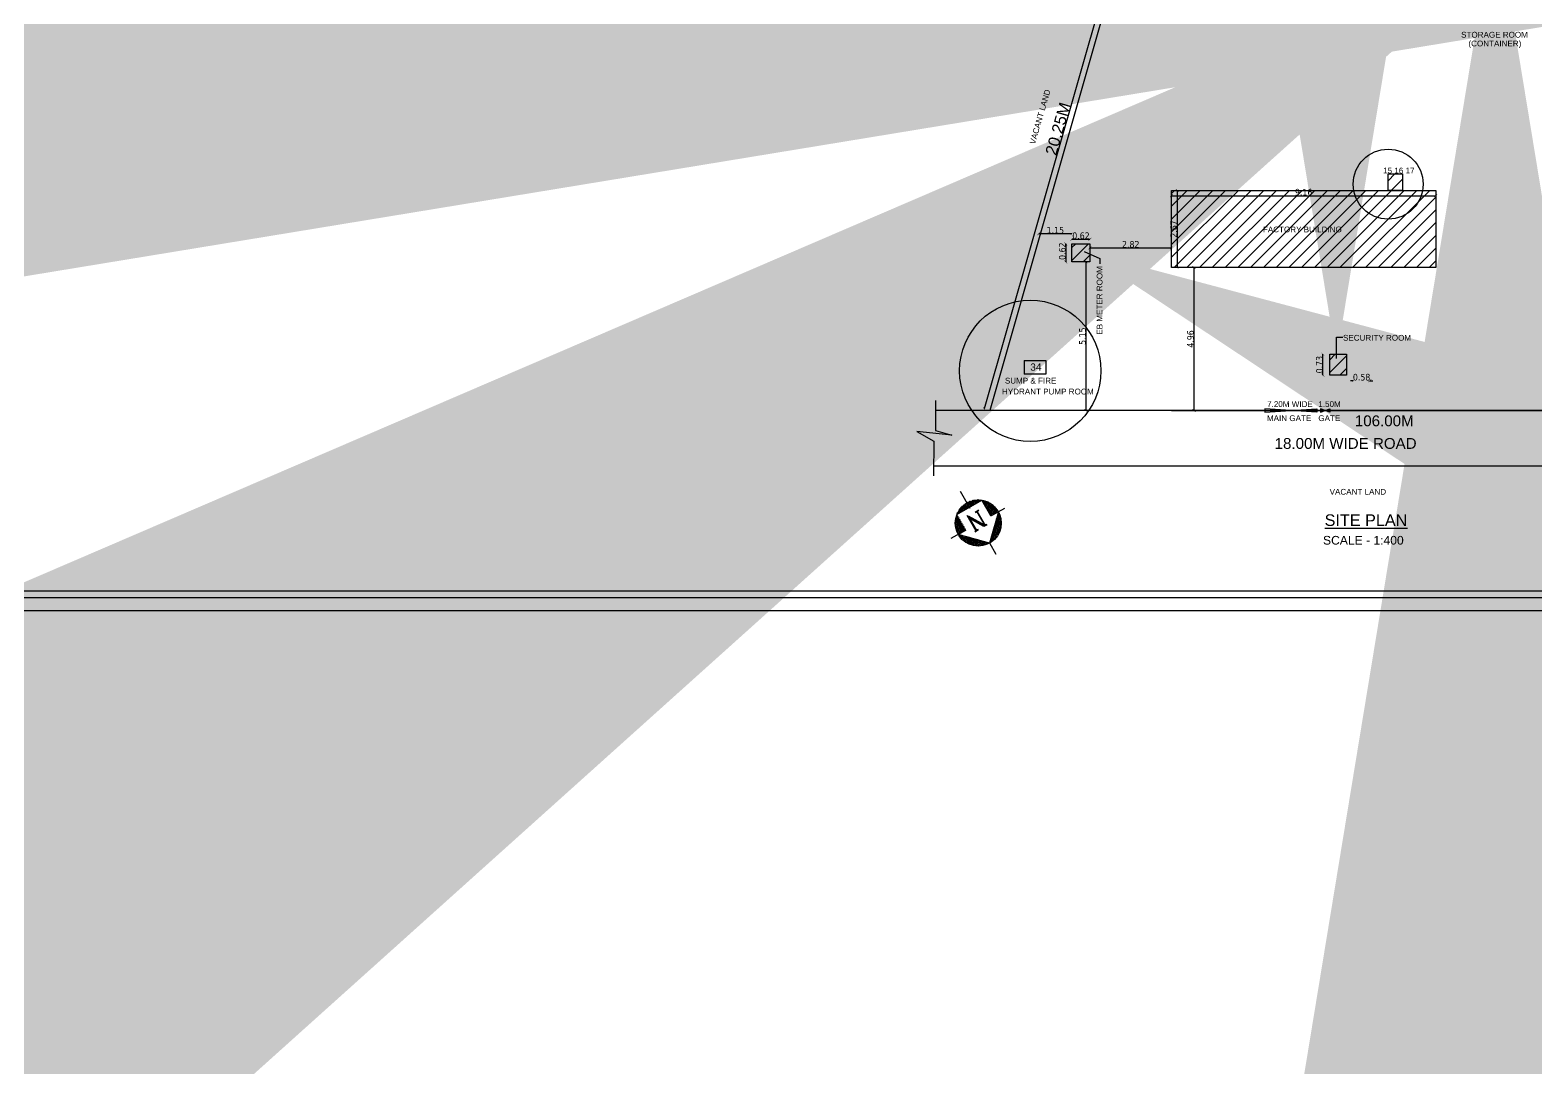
# Model space of a CAD drawing. Header units: metres. Extents: x 0 to 11269, y -5244 to -4054.
# Drawn here: x 10749 to 10801.2, y -5071.7 to -5035.7 of the extents above; entities that cross this region are included whole.
import ezdxf
from ezdxf.enums import TextEntityAlignment as Align

# ---------------------------------------------------------------- set-up
doc = ezdxf.new("R2010")
doc.units = ezdxf.units.M
doc.header["$MEASUREMENT"] = 0
doc.header["$PDMODE"] = 2
doc.linetypes.add('HIDDEN', pattern=[0.375, 0.25, -0.125])
for name, color, linetype in [('2CON', 5, 'Continuous'), ('3CON', 3, 'Continuous'), ('5CON', 2, 'Continuous'), ('DIM', 3, 'Continuous')]:
    doc.layers.add(name, color=color, linetype=linetype)
doc.styles.add('ROMANT', font='romant')
doc.styles.get("Standard").update_dxf_attribs({"font": 'arial.ttf'})
doc.styles.add('STYLE1', font='tahoma.ttf', dxfattribs={"height": 0.23})
doc.dimstyles.new('300', dxfattribs={"dimscale": 0.1, "dimtxt": 500, "dimasz": 2000, "dimexe": 400, "dimexo": 1500, "dimgap": 0, "dimtad": 1, "dimlfac": 0.001, "dimzin": 0, "dimdsep": 46, "dimtxsty": 'Standard', "dimcen": 800, "dimse1": 1, "dimse2": 1, "dimclrd": 1, "dimclre": 5, "dimclrt": 3, "dimadec": 0, "dimazin": 0, "dimtfac": 1, "dimtix": 1, "dimtofl": 0, "dimtmove": 1, "dimatfit": 3, "dimfxl": 0, "dimtolj": 1, "dimtzin": 0, "dimarcsym": 0})
doc.dimstyles.new('FLOOR PLAN', dxfattribs={"dimtxt": 0.4, "dimasz": 0.1, "dimexe": 0.18, "dimexo": 0.0625, "dimgap": 0, "dimtad": 1, "dimzin": 0, "dimdsep": 46, "dimtxsty": 'Standard', "dimblk": 'ARCHTICK', "dimcen": 0.09, "dimse1": 1, "dimse2": 1, "dimclrd": 254, "dimclrt": 3, "dimadec": 0, "dimazin": 0, "dimtfac": 1, "dimtix": 1, "dimtofl": 0, "dimtmove": 1, "dimatfit": 0, "dimfxl": 0, "dimtolj": 1, "dimtzin": 0, "dimlwd": -1, "dimarcsym": 0})
pattern_1 = [(45, (4281.25803, 260.70455), (-0.220970869, 0.220970869), [])]

# ---------------------------------------------------------------- blocks, each defined once
blk = doc.blocks.new('_ArchTick')
at = {"color": 0, "lineweight": 0, "const_width": 0.15}
blk.add_lwpolyline([(-0.5, -0.5), (0.5, 0.5)], dxfattribs=at)
blk = doc.blocks.new('*D444')
at = {"layer": 'DEFPOINTS', "color": 0, "linetype": 'ByBlock', "ltscale": 100}
for p in [(10789.03, -5041.286), (10788.731, -5043.956), (10789.03, -5043.956)]:
    blk.add_point(p, dxfattribs=at)
at = {"layer": 'DIM', "color": 254, "linetype": 'HIDDEN', "ltscale": 100}
blk.add_line((10788.731, -5041.286), (10788.731, -5043.956), dxfattribs=at)
at = {"layer": 'DIM', "color": 254, "linetype": 'ByBlock', "ltscale": 100, "xscale": 0.1, "yscale": 0.1, "zscale": 0.1}
for p, rotation in [((10788.731, -5041.286), 90), ((10788.731, -5043.956), 270)]:
    blk.add_blockref('_ArchTick', p, dxfattribs=dict(at, rotation=rotation))
at = {"layer": 'DIM', "color": 3, "linetype": 'ByBlock', "ltscale": 100, "insert": (10788.611, -5042.621), "char_height": 0.23, "attachment_point": 5, "rotation": 90, "style": 'STYLE1'}
blk.add_mtext('\\A1;2.67', dxfattribs=at)
blk = doc.blocks.new('*D445')
at = {"layer": 'DEFPOINTS', "color": 0, "linetype": 'ByBlock', "ltscale": 100}
for p in [(10788.534, -5041.58), (10797.69, -5041.468), (10797.69, -5041.58)]:
    blk.add_point(p, dxfattribs=at)
at = {"layer": 'DIM', "color": 254, "linetype": 'HIDDEN', "ltscale": 100}
blk.add_line((10788.534, -5041.468), (10797.69, -5041.468), dxfattribs=at)
at = {"layer": 'DIM', "color": 254, "linetype": 'ByBlock', "ltscale": 100, "xscale": 0.1, "yscale": 0.1, "zscale": 0.1, "rotation": 180}
blk.add_blockref('_ArchTick', (10788.534, -5041.468), dxfattribs=at)
at = {"layer": 'DIM', "color": 254, "linetype": 'ByBlock', "ltscale": 100, "xscale": 0.1, "yscale": 0.1, "zscale": 0.1}
blk.add_blockref('_ArchTick', (10797.69, -5041.468), dxfattribs=at)
at = {"layer": 'DIM', "color": 3, "linetype": 'ByBlock', "ltscale": 100, "insert": (10793.112, -5041.348), "char_height": 0.23, "attachment_point": 5, "style": 'STYLE1'}
blk.add_mtext('\\A1;9.16', dxfattribs=at)
blk = doc.blocks.new('*D458')
at = {"layer": 'DEFPOINTS', "color": 0, "linetype": 'ByBlock', "ltscale": 100}
for p in [(10787.8, -5029.439), (10782.042, -5048.855), (10782.238, -5048.911)]:
    blk.add_point(p, dxfattribs=at)
at = {"layer": 'DIM', "color": 254, "linetype": 'HIDDEN', "ltscale": 100}
blk.add_line((10787.604, -5029.383), (10782.042, -5048.855), dxfattribs=at)
at = {"layer": 'DIM', "color": 254, "linetype": 'ByBlock', "ltscale": 100, "xscale": 0.1, "yscale": 0.1, "zscale": 0.1}
for p, rotation in [((10787.604, -5029.383), 74.0574391554067), ((10782.042, -5048.855), 254.0574391554067)]:
    blk.add_blockref('_ArchTick', p, dxfattribs=dict(at, rotation=rotation))
at = {"layer": 'DIM', "color": 3, "linetype": 'ByBlock', "ltscale": 100, "insert": (10784.602, -5039.148), "char_height": 0.4, "attachment_point": 5, "rotation": 74.0574}
blk.add_mtext('\\A1;20.25M', dxfattribs=at)
blk = doc.blocks.new('*X1')
at = {"color": 0}
for p, q in [((31.99, 231.39), (39.25, 238.65)), ((32.11, 232.22), (38.43, 238.54)), ((32.35, 233.17), (37.47, 238.29)), ((32.87, 234.4), (36.25, 237.77)), ((34.99, 233.71), (33.41, 235.29)), ((35.34, 234.07), (33.72, 235.69)), ((35.69, 234.42), (34.04, 236.07)), ((36.05, 234.77), (34.39, 236.43)), ((36.4, 235.13), (34.76, 236.77)), ((36.75, 235.48), (35.15, 237.08)), ((37.11, 235.84), (35.57, 237.37)), ((37.46, 236.19), (36.01, 237.64)), ((37.81, 236.54), (36.47, 237.89)), ((38.17, 236.9), (36.96, 238.1)), ((38.52, 237.25), (37.48, 238.29)), ((38.88, 237.6), (38.03, 238.45)), ((39.23, 237.96), (38.61, 238.57)), ((39.58, 238.31), (39.24, 238.65)), ((39.94, 238.66), (39.91, 238.69)), ((39.97, 238.67), (39.99, 238.69)), ((40.33, 238.32), (40.66, 238.65)), ((47.93, 231.38), (40.65, 238.66)), ((40.68, 237.96), (41.29, 238.57)), ((41.03, 237.61), (41.88, 238.45)), ((41.39, 237.26), (42.43, 238.3)), ((47.81, 232.2), (41.47, 238.54)), ((41.74, 236.9), (42.95, 238.11)), ((42.09, 236.55), (43.44, 237.89)), ((47.57, 233.15), (42.43, 238.3)), ((42.45, 236.2), (43.9, 237.65)), ((42.8, 235.84), (44.34, 237.38)), ((43.16, 235.49), (44.76, 237.09)), ((43.51, 235.14), (45.15, 236.77)), ((47.06, 234.37), (43.64, 237.79)), ((43.86, 234.78), (45.52, 236.44)), ((44.22, 234.43), (45.87, 236.08)), ((44.57, 234.07), (46.19, 235.7)), ((44.92, 233.72), (46.5, 235.29)), ((31.96, 230.66), (31.99, 230.69)), ((34.96, 227.38), (31.96, 230.37)), ((32.16, 230.89), (31.97, 231.08)), ((31.99, 229.98), (32.7, 230.69)), ((32.51, 231.24), (32.03, 231.72)), ((32.07, 229.35), (33.4, 230.69)), ((32.87, 231.59), (32.13, 232.33)), ((32.19, 228.77), (34.11, 230.69)), ((33.22, 231.95), (32.27, 232.9)), ((32.35, 228.22), (34.82, 230.69)), ((34.96, 228.09), (32.36, 230.69)), ((33.57, 232.3), (32.44, 233.43)), ((32.54, 227.7), (34.96, 230.12)), ((33.93, 232.65), (32.65, 233.93)), ((34.28, 233.01), (32.88, 234.41)), ((34.96, 228.79), (33.06, 230.69)), ((34.63, 233.36), (33.13, 234.86)), ((34.96, 229.5), (33.77, 230.69)), ((34.96, 230.21), (34.48, 230.69)), ((44.96, 230.22), (45.42, 230.69)), ((44.96, 229.51), (46.13, 230.69)), ((44.96, 228.81), (46.84, 230.69)), ((44.96, 228.1), (47.55, 230.69)), ((44.96, 227.39), (47.95, 230.39)), ((47.38, 227.69), (44.96, 230.11)), ((47.56, 228.21), (45.09, 230.69)), ((45.28, 233.37), (46.78, 234.87)), ((45.63, 233.01), (47.03, 234.42)), ((47.72, 228.76), (45.79, 230.69)), ((45.98, 232.66), (47.27, 233.94)), ((46.34, 232.31), (47.47, 233.44)), ((47.84, 229.34), (46.5, 230.69)), ((46.69, 231.95), (47.64, 232.91)), ((47.04, 231.6), (47.79, 232.34)), ((47.93, 229.97), (47.21, 230.69)), ((47.4, 231.25), (47.89, 231.74)), ((47.75, 230.89), (47.95, 231.09)), ((47.96, 230.64), (47.91, 230.69)), ((34.96, 226.67), (32.03, 229.6)), ((34.96, 225.96), (32.2, 228.72)), ((34.96, 225.26), (32.55, 227.66)), ((32.75, 227.21), (34.96, 229.41)), ((33, 226.74), (34.96, 228.71)), ((33.26, 226.3), (34.96, 228)), ((34.96, 224.55), (33.39, 226.12)), ((33.56, 225.89), (34.96, 227.29)), ((33.87, 225.5), (34.96, 226.58)), ((34.21, 225.13), (34.96, 225.88)), ((34.57, 224.78), (34.96, 225.17)), ((44.96, 226.68), (47.89, 229.61)), ((47.16, 227.2), (44.96, 229.4)), ((44.96, 225.98), (47.72, 228.74)), ((46.91, 226.74), (44.96, 228.69)), ((46.65, 226.3), (44.96, 227.98)), ((44.96, 225.27), (47.38, 227.69)), ((46.35, 225.88), (44.96, 227.28)), ((46.04, 225.49), (44.96, 226.57)), ((44.96, 224.56), (46.56, 226.16)), ((45.7, 225.12), (44.96, 225.86)), ((45.34, 224.77), (44.96, 225.16)), ((34.95, 224.45), (34.96, 224.46)), ((35.39, 224.12), (35.07, 224.44)), ((35.35, 224.15), (35.64, 224.44)), ((36.94, 223.28), (35.77, 224.44)), ((35.78, 223.87), (36.35, 224.44)), ((36.23, 223.61), (37.06, 224.44)), ((37.99, 222.93), (36.48, 224.44)), ((36.7, 223.38), (37.76, 224.44)), ((38.87, 222.76), (37.19, 224.44)), ((37.21, 223.17), (38.47, 224.44)), ((37.74, 223), (39.18, 224.44)), ((39.64, 222.69), (37.9, 224.44)), ((38.3, 222.86), (39.89, 224.44)), ((40.35, 222.7), (38.6, 224.44)), ((38.91, 222.76), (40.59, 224.44)), ((41, 222.75), (39.31, 224.44)), ((39.56, 222.7), (41.3, 224.44)), ((41.6, 222.86), (40.02, 224.44)), ((40.26, 222.69), (42.01, 224.44)), ((42.17, 223), (40.72, 224.44)), ((41.03, 222.76), (42.71, 224.44)), ((42.7, 223.17), (41.43, 224.44)), ((41.91, 222.93), (43.42, 224.44)), ((43.2, 223.37), (42.14, 224.44)), ((43.68, 223.6), (42.85, 224.44)), ((42.96, 223.27), (44.13, 224.44)), ((44.13, 223.86), (43.55, 224.44)), ((44.56, 224.14), (44.26, 224.44)), ((44.48, 224.09), (44.84, 224.44)), ((44.96, 224.44), (44.96, 224.45))]:
    blk.add_line(p, q, dxfattribs=at)
blk = doc.blocks.new('*D466')
at = {"layer": 'DEFPOINTS', "color": 0, "linetype": 'ByBlock', "ltscale": 100}
for p in [(10785.609, -5043.137), (10784.872, -5043.762), (10785.609, -5043.762)]:
    blk.add_point(p, dxfattribs=at)
at = {"layer": 'DIM', "color": 254, "linetype": 'HIDDEN', "ltscale": 100}
blk.add_line((10784.872, -5043.137), (10784.872, -5043.762), dxfattribs=at)
at = {"layer": 'DIM', "color": 254, "linetype": 'ByBlock', "ltscale": 100, "xscale": 0.1, "yscale": 0.1, "zscale": 0.1}
for p, rotation in [((10784.872, -5043.137), 90), ((10784.872, -5043.762), 270)]:
    blk.add_blockref('_ArchTick', p, dxfattribs=dict(at, rotation=rotation))
at = {"layer": 'DIM', "color": 3, "linetype": 'ByBlock', "ltscale": 100, "insert": (10784.752, -5043.39), "char_height": 0.23, "attachment_point": 5, "rotation": 90, "style": 'STYLE1'}
blk.add_mtext('\\A1;0.62', dxfattribs=at)
blk = doc.blocks.new('*D467')
at = {"layer": 'DEFPOINTS', "color": 0, "linetype": 'ByBlock', "ltscale": 100}
for p in [(10785.709, -5042.977), (10785.085, -5043.234), (10785.709, -5043.234)]:
    blk.add_point(p, dxfattribs=at)
at = {"layer": 'DIM', "color": 254, "linetype": 'HIDDEN', "ltscale": 100}
blk.add_line((10785.085, -5042.977), (10785.709, -5042.977), dxfattribs=at)
at = {"layer": 'DIM', "color": 254, "linetype": 'ByBlock', "ltscale": 100, "xscale": 0.1, "yscale": 0.1, "zscale": 0.1, "rotation": 180}
blk.add_blockref('_ArchTick', (10785.085, -5042.977), dxfattribs=at)
at = {"layer": 'DIM', "color": 254, "linetype": 'ByBlock', "ltscale": 100, "xscale": 0.1, "yscale": 0.1, "zscale": 0.1}
blk.add_blockref('_ArchTick', (10785.709, -5042.977), dxfattribs=at)
at = {"layer": 'DIM', "color": 3, "linetype": 'ByBlock', "ltscale": 100, "insert": (10785.397, -5042.857), "char_height": 0.23, "attachment_point": 5, "style": 'STYLE1'}
blk.add_mtext('\\A1;0.62', dxfattribs=at)
blk = doc.blocks.new('*D468')
at = {"layer": 'DEFPOINTS', "color": 0, "linetype": 'ByBlock', "ltscale": 100}
for p in [(10785.94, -5043.76), (10785.569, -5048.911), (10785.94, -5048.911)]:
    blk.add_point(p, dxfattribs=at)
at = {"layer": 'DIM', "color": 254, "linetype": 'HIDDEN', "ltscale": 100}
blk.add_line((10785.569, -5043.76), (10785.569, -5048.911), dxfattribs=at)
at = {"layer": 'DIM', "color": 254, "linetype": 'ByBlock', "ltscale": 100, "xscale": 0.1, "yscale": 0.1, "zscale": 0.1}
for p, rotation in [((10785.569, -5043.76), 90), ((10785.569, -5048.911), 270)]:
    blk.add_blockref('_ArchTick', p, dxfattribs=dict(at, rotation=rotation))
at = {"layer": 'DIM', "color": 3, "linetype": 'ByBlock', "ltscale": 100, "insert": (10785.451, -5046.335), "char_height": 0.23, "attachment_point": 5, "rotation": 90, "style": 'STYLE1'}
blk.add_mtext('\\A1;5.15', dxfattribs=at)
blk = doc.blocks.new('*D472')
at = {"layer": 'DEFPOINTS', "color": 0, "linetype": 'ByBlock', "ltscale": 100}
for p in [(10785.709, -5043.137), (10788.534, -5043.137), (10788.534, -5043.275)]:
    blk.add_point(p, dxfattribs=at)
at = {"layer": 'DIM', "color": 254, "linetype": 'HIDDEN', "ltscale": 100}
blk.add_line((10785.709, -5043.275), (10788.534, -5043.275), dxfattribs=at)
at = {"layer": 'DIM', "color": 254, "linetype": 'ByBlock', "ltscale": 100, "xscale": 0.1, "yscale": 0.1, "zscale": 0.1, "rotation": 180}
blk.add_blockref('_ArchTick', (10785.709, -5043.275), dxfattribs=at)
at = {"layer": 'DIM', "color": 254, "linetype": 'ByBlock', "ltscale": 100, "xscale": 0.1, "yscale": 0.1, "zscale": 0.1}
blk.add_blockref('_ArchTick', (10788.534, -5043.275), dxfattribs=at)
at = {"layer": 'DIM', "color": 3, "linetype": 'ByBlock', "ltscale": 100, "insert": (10787.122, -5043.155), "char_height": 0.23, "attachment_point": 5, "style": 'STYLE1'}
blk.add_mtext('\\A1;2.82', dxfattribs=at)
blk = doc.blocks.new('*D473')
at = {"layer": 'DEFPOINTS', "color": 0, "linetype": 'ByBlock', "ltscale": 100}
for p in [(10783.934, -5042.785), (10783.934, -5042.974), (10785.085, -5043.137)]:
    blk.add_point(p, dxfattribs=at)
at = {"layer": 'DIM', "color": 254, "linetype": 'HIDDEN', "ltscale": 100}
blk.add_line((10785.085, -5042.785), (10783.934, -5042.785), dxfattribs=at)
at = {"layer": 'DIM', "color": 254, "linetype": 'ByBlock', "ltscale": 100, "xscale": 0.1, "yscale": 0.1, "zscale": 0.1, "rotation": 180}
blk.add_blockref('_ArchTick', (10783.934, -5042.785), dxfattribs=at)
at = {"layer": 'DIM', "color": 254, "linetype": 'ByBlock', "ltscale": 100, "xscale": 0.1, "yscale": 0.1, "zscale": 0.1}
blk.add_blockref('_ArchTick', (10785.085, -5042.785), dxfattribs=at)
at = {"layer": 'DIM', "color": 3, "linetype": 'ByBlock', "ltscale": 100, "insert": (10784.509, -5042.667), "char_height": 0.23, "attachment_point": 5, "style": 'STYLE1'}
blk.add_mtext('\\A1;1.15', dxfattribs=at)
blk = doc.blocks.new('*D474')
at = {"layer": 'DEFPOINTS', "color": 0, "linetype": 'ByBlock', "ltscale": 100}
for p in [(10789.03, -5043.956), (10789.03, -5048.911), (10789.313, -5048.911)]:
    blk.add_point(p, dxfattribs=at)
at = {"layer": 'DIM', "color": 254, "linetype": 'HIDDEN', "ltscale": 100}
blk.add_line((10789.313, -5043.956), (10789.313, -5048.911), dxfattribs=at)
at = {"layer": 'DIM', "color": 254, "linetype": 'ByBlock', "ltscale": 100, "xscale": 0.1, "yscale": 0.1, "zscale": 0.1}
for p, rotation in [((10789.313, -5043.956), 90), ((10789.313, -5048.911), 270)]:
    blk.add_blockref('_ArchTick', p, dxfattribs=dict(at, rotation=rotation))
at = {"layer": 'DIM', "color": 3, "linetype": 'ByBlock', "ltscale": 100, "insert": (10789.193, -5046.433), "char_height": 0.23, "attachment_point": 5, "rotation": 90, "style": 'STYLE1'}
blk.add_mtext('\\A1;4.96', dxfattribs=at)
blk = doc.blocks.new('*D495')
at = {"layer": 'DEFPOINTS', "color": 0, "linetype": 'ByBlock', "ltscale": 100}
for p in [(10794.832, -5048.124), (10795.407, -5047.879), (10795.407, -5048.124)]:
    blk.add_point(p, dxfattribs=at)
at = {"layer": 'DIM', "color": 254, "linetype": 'HIDDEN', "ltscale": 100}
for p, q in [((10794.832, -5047.879), (10794.732, -5047.879)), ((10795.407, -5047.879), (10795.507, -5047.879))]:
    blk.add_line(p, q, dxfattribs=at)
at = {"layer": 'DIM', "color": 254, "linetype": 'ByBlock', "ltscale": 100, "xscale": 0.1, "yscale": 0.1, "zscale": 0.1}
blk.add_blockref('_ArchTick', (10794.832, -5047.879), dxfattribs=at)
at = {"layer": 'DIM', "color": 254, "linetype": 'ByBlock', "ltscale": 100, "xscale": 0.1, "yscale": 0.1, "zscale": 0.1, "rotation": 180}
blk.add_blockref('_ArchTick', (10795.407, -5047.879), dxfattribs=at)
at = {"layer": 'DIM', "color": 3, "linetype": 'ByBlock', "ltscale": 100, "insert": (10795.12, -5047.759), "char_height": 0.23, "attachment_point": 5, "style": 'STYLE1'}
blk.add_mtext('\\A1;0.58', dxfattribs=at)
blk = doc.blocks.new('*D496')
at = {"layer": 'DEFPOINTS', "color": 0, "linetype": 'ByBlock', "ltscale": 100}
for p in [(10793.778, -5046.961), (10794.017, -5046.961), (10794.017, -5047.686)]:
    blk.add_point(p, dxfattribs=at)
at = {"layer": 'DIM', "color": 254, "linetype": 'HIDDEN', "ltscale": 100}
blk.add_line((10793.778, -5047.686), (10793.778, -5046.961), dxfattribs=at)
at = {"layer": 'DIM', "color": 254, "linetype": 'ByBlock', "ltscale": 100, "xscale": 0.1, "yscale": 0.1, "zscale": 0.1}
for p, rotation in [((10793.778, -5046.961), 90), ((10793.778, -5047.686), 270)]:
    blk.add_blockref('_ArchTick', p, dxfattribs=dict(at, rotation=rotation))
at = {"layer": 'DIM', "color": 3, "linetype": 'ByBlock', "ltscale": 100, "insert": (10793.658, -5047.323), "char_height": 0.23, "attachment_point": 5, "rotation": 90, "style": 'STYLE1'}
blk.add_mtext('\\A1;0.73', dxfattribs=at)

msp = doc.modelspace()

# ---------------------------------------------------------------- hatches: boundary and pattern name
at = {"layer": 'DIM', "linetype": 'ByBlock', "ltscale": 100}
h = msp.add_hatch(dxfattribs=at)
h.set_pattern_fill('ANSI31', color=4, scale=2.5, style=0)
h.set_pattern_definition([(45, (4072.9248, 486.11953), (-0.220970869, 0.220970869), [])])
h.paths.add_polyline_path([(10796.54, -5041.28637), (10796.54, -5040.71137), (10796.04, -5040.71137), (10796.04, -5041.28637)])
h = msp.add_hatch(dxfattribs=at)
h.set_pattern_fill('ANSI31', color=4, scale=2.5, style=0)
h.set_pattern_definition([(45, (5034.3606, 637.02488), (-0.220970869, 0.220970869), [])])
h.paths.add_polyline_path([(10797.69, -5041.28637), (10788.53375, -5041.28637), (10788.53375, -5043.95562), (10797.69, -5043.95562)])
h.paths.add_polyline_path([(10788.54046, -5043.0938), (10788.54046, -5042.1482), (10788.92074, -5042.1482), (10788.92074, -5043.0938)], flags=24)
h.paths.add_polyline_path([(10792.62765, -5041.27739), (10793.5961, -5041.27739), (10793.5961, -5041.65785), (10792.62765, -5041.65785)], flags=9)
h.paths.add_polyline_path([(10791.64986, -5042.79227), (10794.48554, -5042.79227), (10794.48554, -5042.48183), (10791.64986, -5042.48183)], flags=24)
h = msp.add_hatch(dxfattribs=at)
h.set_pattern_fill('ANSI31', color=4, scale=2.5, style=0)
h.set_pattern_definition(pattern_1)
h.paths.add_polyline_path([(10785.70938, -5043.13701), (10785.0847, -5043.13701), (10785.0847, -5043.76169), (10785.70938, -5043.76169)])
h = msp.add_hatch(dxfattribs=at)
h.set_pattern_fill('ANSI31', color=4, scale=2.5, style=0)
h.set_pattern_definition(pattern_1)
h.paths.add_polyline_path([(10794.5915, -5046.96062), (10794.0165, -5046.96062), (10794.0165, -5047.68562), (10794.5915, -5047.68562)])

# ---------------------------------------------------------------- linework, layer by layer
at = {"layer": '5CON', "color": 7}
for p, q in [((10781.09887, -5052.51535), (10781.96782, -5052.02468)), ((10782.27424, -5052.56734), (10781.96782, -5052.02468)), ((10782.53492, -5052.42014), (10782.2323, -5053.50783)), ((10782.27424, -5052.56734), (10782.53492, -5052.42014)), ((10781.1446, -5053.20521), (10781.40529, -5053.05801)), ((10781.76223, -5053.09451), (10781.45581, -5052.55185)), ((10782.2323, -5053.50783), (10781.1446, -5053.20521))]:
    msp.add_line(p, q, dxfattribs=at)
msp.add_circle((10781.83976, -5052.81267), 0.79833, dxfattribs=at)
at = {"layer": 'DIM', "color": 6, "linetype": 'ByBlock', "ltscale": 100}
for p, q in [((10787.80044, -5029.43949), (10782.2383, -5048.91062)), ((10783.42364, -5047.18419), (10784.17482, -5047.18419)), ((10783.42364, -5047.18419), (10783.42364, -5047.64962)), ((10784.17482, -5047.18419), (10784.17482, -5047.64962)), ((10784.17482, -5047.64962), (10783.42364, -5047.64962)), ((10808.7383, -5048.91062), (10780.35489, -5048.91062)), ((10807.50763, -5050.84312), (10780.29053, -5050.84312))]:
    msp.add_line(p, q, dxfattribs=at)
at = {"layer": 'DIM', "color": 4, "linetype": 'ByBlock', "ltscale": 100}
for p, q in [((10780.35349, -5048.56507), (10780.35772, -5049.60447)), ((10788.53375, -5048.91062), (10803.52775, -5048.91062)), ((10780.92686, -5049.76995), (10779.71109, -5049.63994)), ((10779.71109, -5049.63994), (10780.304, -5049.97567)), ((10780.35772, -5049.60447), (10780.92686, -5049.76995)), ((10780.304, -5049.97567), (10780.28534, -5051.1769)), ((10781.55762, -5052.313), (10781.22372, -5051.72168)), ((10782.27424, -5052.56734), (10782.759, -5052.29361)), ((10781.40529, -5053.05801), (10780.89105, -5053.34838)), ((10782.22637, -5053.49269), (10782.4489, -5053.88678))]:
    msp.add_line(p, q, dxfattribs=at)
at = {"layer": 'DIM', "color": 7, "linetype": 'ByBlock', "ltscale": 100}
for p, q in [((10791.7665, -5048.85312), (10791.7665, -5048.96812)), ((10791.7665, -5048.96812), (10793.5665, -5048.85312)), ((10793.5665, -5048.96812), (10791.7665, -5048.85312)), ((10793.5665, -5048.85312), (10793.5665, -5048.96812)), ((10793.5665, -5048.85312), (10793.5665, -5048.96812)), ((10793.6915, -5048.85312), (10793.6915, -5048.96812)), ((10793.6915, -5048.96812), (10794.0165, -5048.85312)), ((10794.0165, -5048.96812), (10793.6915, -5048.85312)), ((10794.0165, -5048.85312), (10794.0165, -5048.96812))]:
    msp.add_line(p, q, dxfattribs=at)
at = {"layer": 'DIM', "color": 2, "linetype": 'ByBlock', "ltscale": 100}
for points in [[(10700.96663, -4969.84061), (10700.96663, -5055.84061), (10850.96663, -5055.84061), (10850.96663, -4969.84061)], [(10701.41663, -4970.29061), (10701.41663, -5055.39061), (10850.51663, -5055.39061), (10850.51663, -4970.29061)], [(10701.64663, -4970.52061), (10701.64663, -5055.16061), (10850.28663, -5055.16061), (10850.28663, -4970.52061)]]:
    msp.add_lwpolyline(points, close=True, dxfattribs=at)
at = {"layer": 'DIM', "color": 4, "linetype": 'ByBlock', "ltscale": 100}
for points in [[(10796.04, -5040.71137), (10796.54, -5040.71137), (10796.54, -5041.28637), (10796.04, -5041.28637)], [(10788.53375, -5041.28637), (10797.69, -5041.28637), (10797.69, -5043.95562), (10788.53375, -5043.95562)], [(10785.0847, -5043.13701), (10785.70938, -5043.13701), (10785.70938, -5043.76169), (10785.0847, -5043.76169)], [(10794.5915, -5046.96062), (10794.5915, -5047.68562), (10794.0165, -5047.68562), (10794.0165, -5046.96062)]]:
    msp.add_lwpolyline(points, close=True, dxfattribs=at)
at = {"layer": 'DIM', "color": 7, "linetype": 'ByBlock', "ltscale": 100}
for centre, radius in [((10796.04, -5041.06801), 1.21052), ((10783.64048, -5047.53672), 2.44747)]:
    msp.add_circle(centre, radius, dxfattribs=at)

# ---------------------------------------------------------------- block references
at = {"layer": '2CON', "color": 7, "xscale": -0.0997912500004612, "yscale": 0.0997912500017556, "zscale": 0.09979125, "rotation": 209.4519521186567}
msp.add_blockref('*X1', (10767.04104, -5034.71448), dxfattribs=at)

# ---------------------------------------------------------------- texts
at = {"layer": '3CON'}
for s, height, p in [('STORAGE ROOM', 0.2, (10798.56821, -5035.98916)), ('(CONTAINER)', 0.2, (10798.82299, -5036.29296)), ('15 16 17', 0.2, (10795.86727, -5040.69644)), ('FACTORY BUILDING', 0.2, (10791.7016, -5042.73712)), ('SECURITY ROOM', 0.2, (10794.47534, -5046.49155)), ('SUMP & FIRE ', 0.2, (10782.7614, -5047.97822)), ('HYDRANT PUMP ROOM', 0.2, (10782.66093, -5048.3557)), ('7.20M WIDE', 0.2, (10791.84574, -5048.78912)), ('1.50M', 0.2, (10793.6205, -5048.78912)), ('MAIN GATE ', 0.2, (10791.84055, -5049.27918)), ('GATE ', 0.2, (10793.62072, -5049.27918)), ('18.00M WIDE ROAD', 0.375, (10792.1071, -5050.24122)), ('VACANT LAND', 0.2, (10794.0126, -5051.82862))]:
    msp.add_text(s, height=height, dxfattribs=at).set_placement(p)
at = {"layer": '3CON', "color": 3}
msp.add_text('EB METER ROOM', height=0.2, rotation=90, dxfattribs=at).set_placement((10786.14222, -5046.28303))
at = {"layer": '3CON', "color": 2}
msp.add_text('%%USITE PLAN', height=0.4010454, dxfattribs=at).set_placement((10793.8406, -5052.91262))
at = {"layer": '3CON', "color": 3, "linetype": 'Continuous', "ltscale": 100}
msp.add_text('SCALE - 1:400', height=0.3, dxfattribs=at).set_placement((10793.7831, -5053.55862))
at = {"layer": '5CON', "color": 7, "style": 'ROMANT'}
msp.add_text('N', height=0.575, rotation=210.125462, dxfattribs=at).set_placement((10781.78537, -5052.73913), align=Align.MIDDLE_CENTER)
at = {"layer": 'DIM', "color": 4, "linetype": 'ByBlock', "ltscale": 100}
msp.add_text('VACANT LAND', height=0.2, rotation=74.024502, dxfattribs=at).set_placement((10783.80492, -5039.70053))
at = {"layer": 'DIM', "color": 6, "linetype": 'ByBlock', "ltscale": 100, "insert": (10783.64048, -5047.40899), "char_height": 0.25, "attachment_point": 4}
msp.add_mtext('\\A1;34', dxfattribs=at)
at = {"layer": 'DIM', "color": 3, "linetype": 'ByBlock', "ltscale": 100, "insert": (10795.90457, -5049.27231), "char_height": 0.375, "attachment_point": 5}
msp.add_mtext('\\A1;106.00M', dxfattribs=at)

# ---------------------------------------------------------------- dimensions: what is measured, and where the dimension line sits
at = {"layer": 'DIM', "color": 4, "linetype": 'ByBlock', "ltscale": 100}
dim = msp.add_linear_dim(base=(10782.04186, -5048.85451), p1=(10787.80044, -5029.43949), p2=(10782.2383, -5048.91062), angle=254.057439, text='<>M', dimstyle='FLOOR PLAN', dxfattribs=at)
dim.commit()
dim.dimension.update_dxf_attribs({"geometry": '*D458', "text_midpoint": (10784.7986, -5039.20412), "dimtype": 161})
for base, p1, p2, picture, middle in [((10788.7306, -5043.95562), (10789.0301, -5041.28637), (10789.0301, -5043.95562), '*D444', (10788.61081, -5042.621)), ((10785.56858, -5048.91062), (10785.93996, -5043.7601), (10785.93996, -5048.91062), '*D468', (10785.4508, -5046.33536)), ((10789.3127744247, -5048.9106210895), (10789.0301006478, -5043.9556210895), (10789.0301006478, -5048.9106210895), '*D474', (10789.1930632091, -5046.4331210895)), ((10793.7777181032, -5046.9606210895), (10794.0165033592, -5047.6856210895), (10794.0165033592, -5046.9606210895), '*D496', (10793.6579296546, -5047.3231210895))]:
    dim = msp.add_linear_dim(base=base, p1=p1, p2=p2, angle=90, dimstyle='FLOOR PLAN', override={"dimtxsty": 'STYLE1'}, dxfattribs=at)
    dim.commit()
    dim.dimension.update_dxf_attribs({"geometry": picture, "text_midpoint": middle})
for base, p1, p2, picture, middle in [((10797.69, -5041.46762), (10788.53375, -5041.58012), (10797.69, -5041.58012), '*D445', (10793.11188, -5041.34791)), ((10788.53375, -5043.27488), (10785.70938, -5043.13701), (10788.53375, -5043.13701), '*D472', (10787.12157, -5043.15463)), ((10795.4073566805, -5047.879259576), (10794.8323566806, -5048.1236402864), (10795.4073566805, -5048.1236402864), '*D495', (10795.1198566806, -5047.7590077291))]:
    dim = msp.add_linear_dim(base=base, p1=p1, p2=p2, dimstyle='FLOOR PLAN', override={"dimtxsty": 'STYLE1'}, dxfattribs=at)
    dim.commit()
    dim.dimension.update_dxf_attribs({"geometry": picture, "text_midpoint": middle})
dim = msp.add_linear_dim(base=(10783.93417, -5042.78523), p1=(10785.0847, -5043.13701), p2=(10783.93417, -5042.97399), dimstyle='FLOOR PLAN', override={"dimtxsty": 'STYLE1'}, dxfattribs=at)
dim.commit()
dim.dimension.update_dxf_attribs({"geometry": '*D473', "text_midpoint": (10784.50943, -5042.78523), "dimtype": 160})
at = {"layer": 'DIM', "color": 1, "linetype": 'ByBlock', "ltscale": 100}
dim = msp.add_linear_dim(base=(10784.87177, -5043.76169), p1=(10785.60877, -5043.13701), p2=(10785.60877, -5043.76169), angle=90, dimstyle='FLOOR PLAN', override={"dimtxsty": 'STYLE1'}, dxfattribs=at)
dim.commit()
dim.dimension.update_dxf_attribs({"geometry": '*D466', "text_midpoint": (10784.87177, -5043.38998), "dimtype": 160})
dim = msp.add_linear_dim(base=(10785.70938, -5042.97685), p1=(10785.0847, -5043.23387), p2=(10785.70938, -5043.23387), dimstyle='FLOOR PLAN', override={"dimtxsty": 'STYLE1'}, dxfattribs=at)
dim.commit()
dim.dimension.update_dxf_attribs({"geometry": '*D467', "text_midpoint": (10785.39704, -5042.97685), "dimtype": 160})

# ---------------------------------------------------------------- leaders
at = {"layer": 'DIM', "color": 4, "linetype": 'ByBlock', "ltscale": 100}
for points in [[(10794.2497, -5047.10471), (10794.2497, -5046.37474), (10794.47531, -5046.37474)], [(10794.46665, -5031.52749), (10793.92621, -5031.51903), (10793.74271, -5031.51903)], [(10800.7374, -5031.32542), (10801.25431, -5031.32542)], [(10799.7521, -5031.64312), (10799.7521, -5032.37662), (10799.3686, -5032.37662)], [(10810.25516, -5043.59447), (10810.25516, -5044.38197), (10809.92967, -5044.38197)]]:
    msp.add_leader(points, dimstyle='300', override={"dimgap": 0.04, "dimtad": 0, "dimfxl": 0.1875}, dxfattribs=at)
at = {"layer": 'DIM', "color": 7, "linetype": 'ByBlock', "ltscale": 100}
for points in [[(10802.85065, -5035.37594), (10802.27314, -5035.37594), (10802.27314, -5034.77826)], [(10800.42324, -5032.65027), (10799.78267, -5033.06012)]]:
    msp.add_leader(points, dimstyle='300', override={"dimgap": 0.04, "dimtad": 0, "dimfxl": 0.1875}, dxfattribs=at)
at = {"layer": 'DIM', "color": 1, "linetype": 'ByBlock', "ltscale": 100}
msp.add_leader([(10785.50814, -5043.40094), (10786.05397, -5043.64651), (10786.05397, -5043.82743)], dimstyle='300', override={"dimgap": 0.04, "dimtad": 0, "dimfxl": 0.1875}, dxfattribs=at)

doc.saveas('drawing.dxf')
